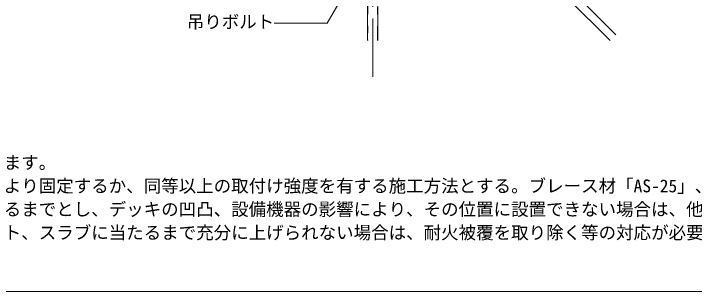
# Model space of a CAD drawing. Units: millimetres on the paper, enlarged 40 times, with parts at other scales. Extents: x -7800 to 7800, y -5387 to 5300.
# Drawn here: x 2577 to 4911, y 2512 to 3463 of the extents above; entities that cross this region are included whole.
import ezdxf
from ezdxf.enums import TextEntityAlignment as Align

# ---------------------------------------------------------------- set-up
doc = ezdxf.new("R2010")
doc.units = ezdxf.units.MM
doc.header["$LTSCALE"] = 40
doc.linetypes.add('CHAIN1', pattern=[8, 5, -1, 1, -1])
doc.linetypes.add('DOUBLE_CHAIN2', pattern=[12.8, 9, -1, 0.6, -0.6, 0.6, -1])
for name, color, linetype, lineweight in [('4-0_中心線', 4, 'CHAIN1', 9), ('4-1_吊り材', 7, 'Continuous', 18), ('4-4_ブレース・補強材', 4, 'Continuous', 9), ('4-6_文字・文字', 7, 'Continuous', 18), ('F-3_野縁受け', 7, 'Continuous', 18)]:
    doc.layers.add(name, color=color, linetype=linetype, lineweight=lineweight)
doc.styles.add('ＭＳ ゴシック', font='')
doc.styles.get('ＭＳ ゴシック').set_extended_font_data('MS Gothic')

msp = doc.modelspace()

# ---------------------------------------------------------------- linework, layer by layer
at = {"layer": '4-0_中心線'}
msp.add_line((3808, 3246.53), (3808, 4733.25), dxfattribs=at)
at = {"layer": '4-1_吊り材', "linetype": 'DOUBLE_CHAIN2'}
for p, q in [((3824.2, 4444.51), (3824.2, 3370.84)), ((3791.8, 4333.71), (3791.8, 3370.84))]:
    msp.add_line(p, q, dxfattribs=at)
at = {"layer": '4-1_吊り材'}
for p, q in [((3826, 4366.72), (3826, 3370.84)), ((3790, 4333.71), (3790, 3370.84))]:
    msp.add_line(p, q, dxfattribs=at)
at = {"layer": '4-4_ブレース・補強材'}
for p, q in [((3930.85, 4102.16), (4642.36, 3390.64)), ((3911.05, 4082.36), (4622.56, 3370.84))]:
    msp.add_line(p, q, dxfattribs=at)
at = {"layer": '4-6_文字・文字'}
msp.add_lwpolyline([(3470.44, 3430.25), (3652.31, 3430.25), (3802.68, 3690.7)], dxfattribs=at)
at = {"layer": 'F-3_野縁受け', "color": 3}
msp.add_line((78.17, 2511.57), (7638.17, 2511.57), dxfattribs=at)

# ---------------------------------------------------------------- texts
at = {"layer": '4-6_文字・文字', "style": 'ＭＳ ゴシック'}
for s, p in [('吊りボルト', (3170.44, 3400.25)), ('・ブレース上部取付金具の種類により、ビスの固定位置、本数が異なります。', (622.61, 2917.74)), ('・ブレース上部の取付けは専用金物を使用し金具毎に適正なビス本数により固定するか、同等以上の取付け強度を有する施工方法とする。ブレース材「AS-25」、「AS-40」、「AS-65」に対しては、必ずブレース材の側面にビス留めとする。', (622.61, 2837.74)), ('・ブレース上部取付金具の取付位置は、インサート、スラブに金具が当るまでとし、デッキの凹凸、設備機器の影響により、その位置に設置できない場合は、他に移動し設置することとする。', (622.61, 2757.74)), ('・更に、耐火被覆や断熱材等により、ブレース上部取付金具がインサート、スラブに当たるまで充分に上げられない場合は、耐火被覆を取り除く等の対応が必要。尚、耐火被覆の除去および復旧に関しては、監理者の指示に従い行うこととする。', (622.61, 2677.74))]:
    msp.add_text(s, height=43.99, dxfattribs=at).set_placement(p, align=Align.BOTTOM_LEFT)

doc.saveas('drawing.dxf')
